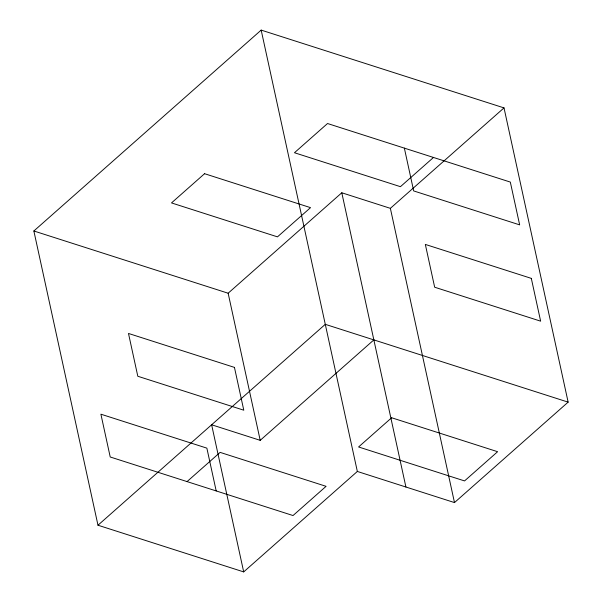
<?xml version="1.0" encoding="UTF-8"?>
<svg xmlns="http://www.w3.org/2000/svg" width="602" height="602" viewBox="0 0 602 602"><rect width="100%" height="100%" fill="white"/><g stroke="black" fill="none" stroke-linecap="round" stroke-linejoin="round"><path stroke-width="0.9" d="M33.862 230.987L261.17 30.1L504.017 107.893L568.137 402.136L454.487 502.58L357.347 471.456L243.69 571.9L97.983 525.222L33.862 230.987L228.143 293.219L341.793 192.775L390.367 208.337L504.017 107.893M433.493 157.461L400.435 186.68L294.461 152.735L327.526 123.515L510.323 182.075L519.654 224.87L413.679 190.924L404.356 148.122M97.983 525.222L325.283 324.335L568.137 402.136M187.049 481.6L220.114 452.38L326.081 486.326L293.023 515.545L110.219 456.986L100.895 414.191L206.862 448.136L216.193 490.931M243.69 571.9L211.633 424.779L260.207 440.34L373.857 339.897M390.367 208.337L454.487 502.58M341.793 192.775L405.914 487.018M261.17 30.1L357.347 471.456M228.143 293.219L260.207 440.34M204.567 173.7L171.502 202.919L277.469 236.864L310.534 207.645L204.567 173.7M391.639 417.75L358.581 446.97L464.548 480.923L497.613 451.703L391.639 417.75M531.31 278.372L425.336 244.42L434.667 287.222L540.634 321.167L531.31 278.372M234.449 367.401L128.482 333.448L137.805 376.25L243.78 410.195L234.449 367.401"/></g></svg>
